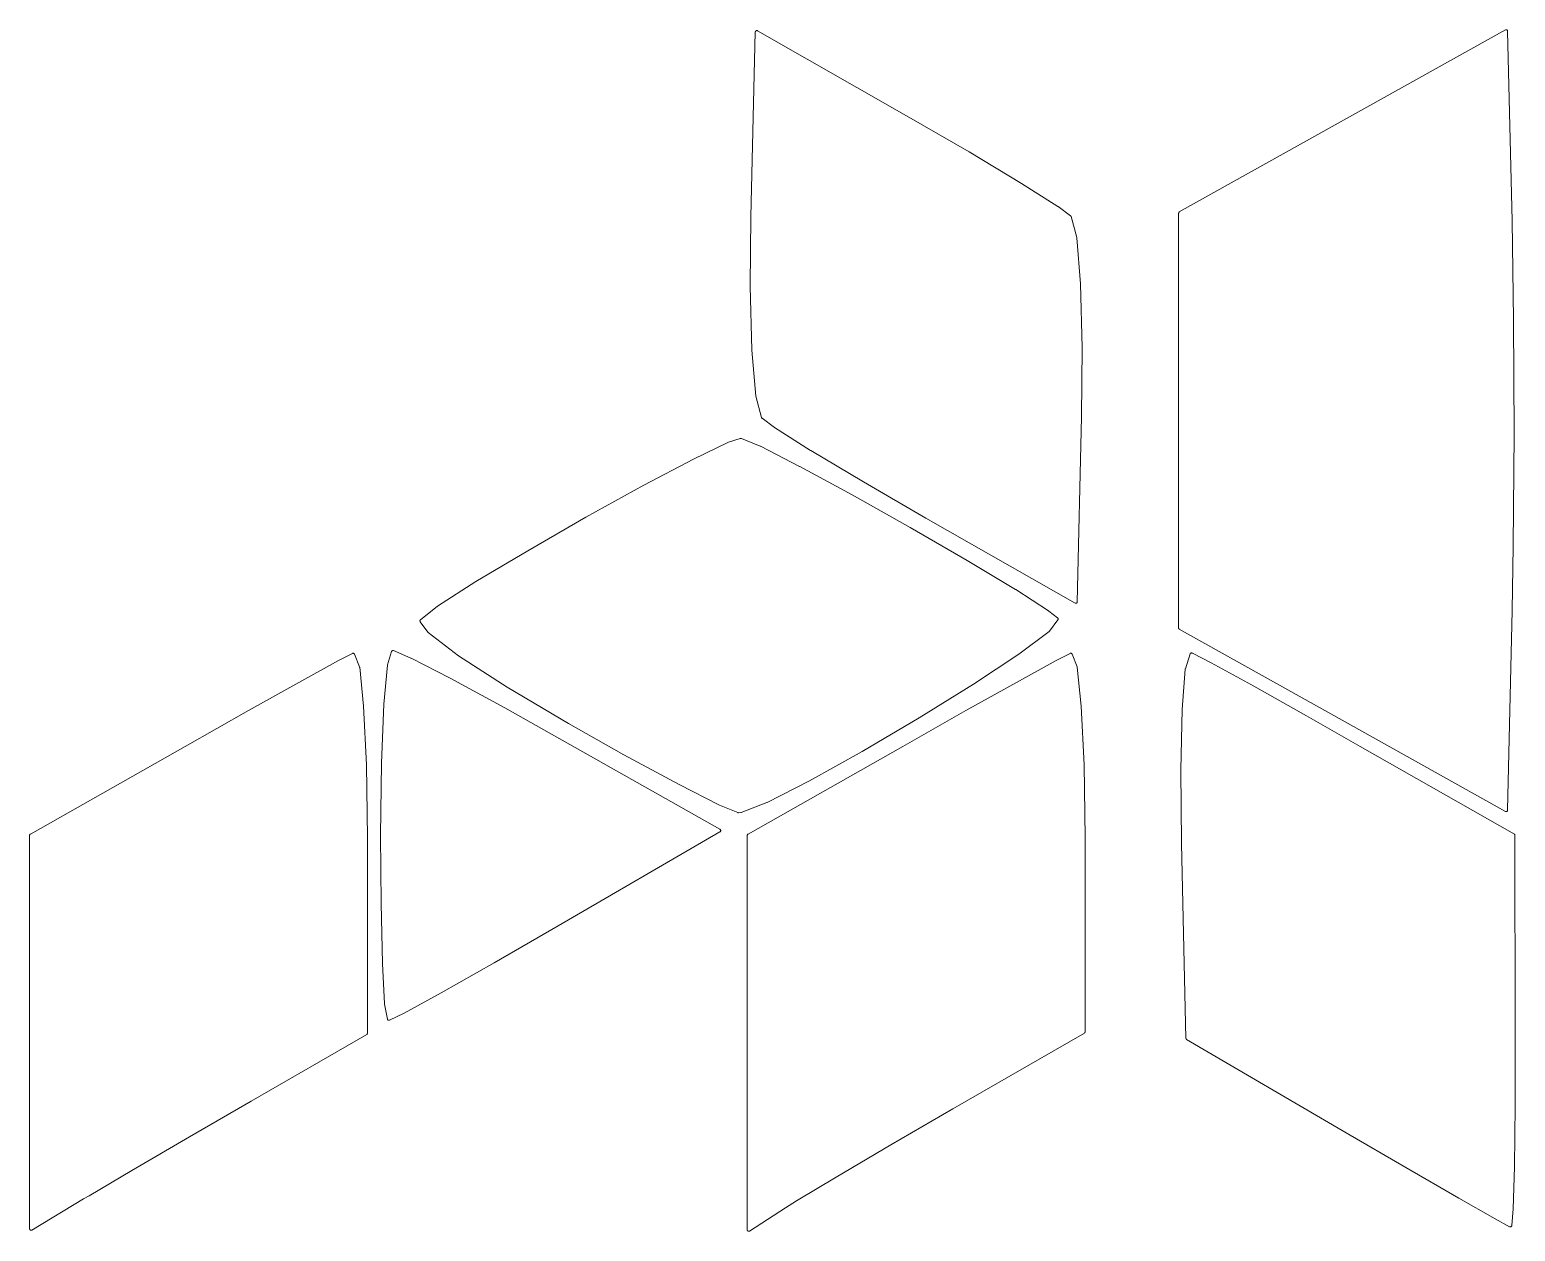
# Model space of a CAD drawing. Header units: millimetres. Extents: x -286 to 710, y -5 to 442.
# Drawn here: x 81.1 to 96.87, y 304.84 to 317.59 of the extents above; entities that cross this region are included whole.
import ezdxf

# ---------------------------------------------------------------- set-up
doc = ezdxf.new("R2010")
doc.units = ezdxf.units.MM
doc.header["$MEASUREMENT"] = 0
doc.layers.add('Line engraving', color=1, linetype='Continuous', lineweight=0)

msp = doc.modelspace()

# ---------------------------------------------------------------- linework, layer by layer
at = {"layer": 'Line engraving', "linetype": 'Continuous'}
for p, q in [((88.752, 315.607), (88.8, 317.571)), ((88.8, 317.571), (88.803, 317.574)), ((88.803, 317.578), (88.806, 317.58)), ((88.803, 317.576), (88.803, 317.578)), ((88.803, 317.574), (88.803, 317.576)), ((88.803, 317.576), (88.803, 317.576)), ((88.803, 317.576), (88.803, 317.576)), ((88.806, 317.582), (88.809, 317.584)), ((88.806, 317.581), (88.806, 317.582)), ((88.806, 317.58), (88.806, 317.581)), ((88.806, 317.581), (88.806, 317.581)), ((88.809, 317.584), (88.812, 317.585)), ((88.809, 317.584), (88.809, 317.584)), ((88.809, 317.584), (88.809, 317.584)), ((88.812, 317.585), (88.815, 317.586)), ((88.815, 317.586), (88.818, 317.586)), ((88.815, 317.586), (88.815, 317.586)), ((88.815, 317.586), (88.815, 317.586)), ((88.815, 317.586), (88.815, 317.586)), ((88.818, 317.586), (88.818, 317.586)), ((88.818, 317.586), (88.818, 317.586)), ((88.818, 317.586), (88.821, 317.585)), ((88.821, 317.585), (88.824, 317.584)), ((88.824, 317.584), (90.405, 316.682)), ((93.303, 315.66), (96.768, 317.593)), ((96.768, 317.593), (96.771, 317.594)), ((96.771, 317.594), (96.771, 317.595)), ((96.771, 317.595), (96.771, 317.595)), ((96.771, 317.595), (96.774, 317.595)), ((96.774, 317.595), (96.774, 317.595)), ((96.774, 317.595), (96.777, 317.595)), ((96.777, 317.595), (96.777, 317.595)), ((96.777, 317.595), (96.78, 317.594)), ((96.777, 317.595), (96.777, 317.595)), ((96.78, 317.594), (96.783, 317.593)), ((96.783, 317.593), (96.783, 317.593)), ((96.783, 317.593), (96.783, 317.593)), ((96.783, 317.593), (96.783, 317.591)), ((96.783, 317.591), (96.786, 317.59)), ((96.786, 317.59), (96.786, 317.589)), ((96.786, 317.589), (96.786, 317.589)), ((96.786, 317.589), (96.789, 317.587)), ((96.789, 317.587), (96.789, 317.585)), ((96.789, 317.585), (96.789, 317.585)), ((96.789, 317.585), (96.789, 317.585)), ((96.789, 317.585), (96.789, 317.583)), ((96.789, 317.583), (96.789, 317.58)), ((96.789, 317.58), (96.837, 315.565)), ((90.405, 316.682), (90.405, 316.682)), ((90.405, 316.682), (90.405, 316.682)), ((90.405, 316.682), (91.071, 316.297)), ((91.071, 316.297), (91.071, 316.297)), ((91.071, 316.297), (91.071, 316.297)), ((91.071, 316.297), (91.629, 315.962)), ((91.629, 315.962), (91.629, 315.962)), ((91.629, 315.962), (91.629, 315.962)), ((91.629, 315.962), (92.013, 315.719)), ((92.013, 315.719), (92.016, 315.718)), ((92.016, 315.718), (92.016, 315.718)), ((92.016, 315.718), (92.148, 315.62)), ((93.294, 315.649), (93.297, 315.652)), ((93.294, 315.647), (93.294, 315.649)), ((93.294, 311.244), (93.294, 315.647)), ((93.294, 315.647), (93.294, 315.647)), ((93.294, 315.647), (93.294, 315.647)), ((93.297, 315.654), (93.297, 315.656)), ((93.297, 315.656), (93.3, 315.656)), ((93.297, 315.652), (93.297, 315.654)), ((93.297, 315.652), (93.297, 315.652)), ((93.297, 315.652), (93.297, 315.652)), ((93.3, 315.658), (93.303, 315.66)), ((93.3, 315.656), (93.3, 315.658)), ((93.3, 315.656), (93.3, 315.656)), ((93.303, 315.66), (93.303, 315.66)), ((93.303, 315.66), (93.303, 315.66)), ((88.746, 314.875), (88.752, 315.607)), ((88.752, 315.607), (88.752, 315.607)), ((88.752, 315.607), (88.752, 315.607)), ((92.148, 315.62), (92.151, 315.618)), ((92.151, 315.618), (92.151, 315.617)), ((92.151, 315.617), (92.151, 315.617)), ((92.151, 315.617), (92.151, 315.617)), ((92.151, 315.617), (92.154, 315.614)), ((92.154, 315.614), (92.154, 315.612)), ((92.154, 315.612), (92.214, 315.388)), ((96.837, 315.565), (96.837, 315.565)), ((96.837, 315.565), (96.837, 315.565)), ((96.837, 315.565), (96.852, 314.515)), ((92.214, 315.388), (92.214, 315.387)), ((92.214, 315.387), (92.214, 315.386)), ((92.214, 315.386), (92.253, 314.897)), ((88.746, 314.874), (88.746, 314.875)), ((88.764, 314.195), (88.746, 314.874)), ((88.746, 314.874), (88.746, 314.874)), ((92.253, 314.897), (92.253, 314.897)), ((92.253, 314.897), (92.253, 314.896)), ((92.253, 314.896), (92.271, 314.217)), ((96.852, 314.515), (96.852, 314.515)), ((96.852, 314.515), (96.852, 314.515)), ((96.852, 314.515), (96.858, 313.305)), ((88.764, 314.194), (88.764, 314.195)), ((88.764, 314.195), (88.764, 314.195)), ((88.806, 313.706), (88.764, 314.194)), ((92.271, 314.217), (92.265, 313.485)), ((92.271, 314.217), (92.271, 314.217)), ((92.271, 314.217), (92.271, 314.217)), ((88.806, 313.705), (88.806, 313.706)), ((88.806, 313.704), (88.806, 313.705)), ((88.866, 313.48), (88.806, 313.704)), ((88.866, 313.477), (88.866, 313.48)), ((88.866, 313.475), (88.866, 313.477)), ((88.869, 313.473), (88.866, 313.475)), ((88.866, 313.475), (88.866, 313.475)), ((88.866, 313.475), (88.866, 313.475)), ((88.872, 313.471), (88.869, 313.473)), ((89.004, 313.374), (88.872, 313.471)), ((92.265, 313.485), (92.217, 311.52)), ((92.265, 313.485), (92.265, 313.485)), ((92.265, 313.485), (92.265, 313.485)), ((89.004, 313.373), (89.004, 313.374)), ((89.004, 313.374), (89.004, 313.374)), ((89.388, 313.13), (89.004, 313.373)), ((96.858, 313.304), (96.849, 312.112)), ((96.858, 313.305), (96.858, 313.305)), ((96.858, 313.305), (96.858, 313.304)), ((88.146, 313.038), (88.518, 313.215)), ((88.518, 313.216), (88.641, 313.256)), ((88.518, 313.215), (88.518, 313.216)), ((88.518, 313.215), (88.518, 313.215)), ((88.641, 313.256), (88.644, 313.256)), ((88.644, 313.256), (88.647, 313.256)), ((88.647, 313.256), (88.647, 313.256)), ((88.647, 313.256), (88.65, 313.256)), ((88.647, 313.256), (88.647, 313.256)), ((88.65, 313.256), (88.653, 313.255)), ((88.653, 313.255), (88.854, 313.173)), ((88.854, 313.173), (88.854, 313.173)), ((88.854, 313.173), (88.857, 313.173)), ((88.857, 313.173), (89.271, 312.96)), ((89.391, 313.13), (89.388, 313.13)), ((89.949, 312.795), (89.391, 313.13)), ((89.391, 313.13), (89.391, 313.13)), ((87.618, 312.759), (88.146, 313.038)), ((88.146, 313.038), (88.146, 313.038)), ((88.146, 313.038), (88.146, 313.038)), ((89.271, 312.96), (89.274, 312.96)), ((89.274, 312.96), (89.274, 312.96)), ((89.274, 312.96), (89.829, 312.658)), ((87.003, 312.42), (87.618, 312.759)), ((87.618, 312.759), (87.618, 312.759)), ((87.618, 312.759), (87.618, 312.759)), ((89.829, 312.658), (89.829, 312.658)), ((89.829, 312.658), (89.829, 312.658)), ((89.829, 312.658), (90.444, 312.31)), ((89.949, 312.794), (89.949, 312.795)), ((89.949, 312.795), (89.949, 312.795)), ((90.612, 312.41), (89.949, 312.794)), ((86.385, 312.064), (87.003, 312.42)), ((87.003, 312.42), (87.003, 312.42)), ((87.003, 312.42), (87.003, 312.42)), ((90.612, 312.409), (90.612, 312.41)), ((90.612, 312.41), (90.612, 312.41)), ((92.196, 311.508), (90.612, 312.409)), ((90.444, 312.31), (90.444, 312.31)), ((90.444, 312.31), (90.444, 312.31)), ((90.444, 312.31), (91.05, 311.961)), ((85.833, 311.736), (86.385, 312.064)), ((86.385, 312.064), (86.385, 312.064)), ((86.385, 312.064), (86.385, 312.064)), ((96.849, 312.112), (96.837, 311.43)), ((96.849, 312.112), (96.849, 312.112)), ((96.849, 312.112), (96.849, 312.112)), ((91.05, 311.961), (91.05, 311.96)), ((91.05, 311.96), (91.05, 311.96)), ((91.05, 311.96), (91.563, 311.651)), ((85.428, 311.477), (85.833, 311.736)), ((85.833, 311.736), (85.833, 311.736)), ((85.833, 311.736), (85.833, 311.736)), ((91.563, 311.651), (91.566, 311.651)), ((91.566, 311.651), (91.566, 311.651)), ((91.566, 311.651), (91.914, 311.425)), ((85.245, 311.332), (85.428, 311.476)), ((85.428, 311.476), (85.428, 311.477)), ((85.428, 311.477), (85.428, 311.477)), ((91.914, 311.425), (91.914, 311.424)), ((91.914, 311.424), (91.917, 311.424)), ((91.917, 311.424), (92.01, 311.351)), ((92.199, 311.507), (92.196, 311.508)), ((92.199, 311.506), (92.199, 311.507)), ((92.202, 311.506), (92.199, 311.506)), ((92.199, 311.506), (92.199, 311.506)), ((92.199, 311.506), (92.199, 311.506)), ((92.205, 311.506), (92.202, 311.506)), ((92.208, 311.507), (92.205, 311.506)), ((92.205, 311.506), (92.205, 311.506)), ((92.205, 311.506), (92.205, 311.506)), ((92.211, 311.508), (92.208, 311.507)), ((92.214, 311.511), (92.211, 311.509)), ((92.211, 311.509), (92.211, 311.508)), ((92.211, 311.508), (92.211, 311.508)), ((92.211, 311.508), (92.211, 311.508)), ((92.217, 311.513), (92.214, 311.511)), ((92.214, 311.511), (92.214, 311.511)), ((92.214, 311.511), (92.214, 311.511)), ((92.217, 311.52), (92.217, 311.518)), ((92.217, 311.518), (92.217, 311.516)), ((92.217, 311.516), (92.217, 311.516)), ((92.217, 311.516), (92.217, 311.515)), ((92.217, 311.515), (92.217, 311.513)), ((96.837, 311.43), (96.789, 309.31)), ((96.837, 311.43), (96.837, 311.43)), ((96.837, 311.43), (96.837, 311.43)), ((85.239, 311.323), (85.242, 311.325)), ((85.239, 311.322), (85.239, 311.323)), ((85.239, 311.321), (85.239, 311.322)), ((85.239, 311.319), (85.239, 311.321)), ((85.239, 311.318), (85.239, 311.319)), ((85.239, 311.317), (85.239, 311.318)), ((85.242, 311.316), (85.239, 311.317)), ((85.242, 311.329), (85.245, 311.331)), ((85.242, 311.328), (85.242, 311.329)), ((85.242, 311.327), (85.242, 311.328)), ((85.242, 311.326), (85.242, 311.327)), ((85.242, 311.325), (85.242, 311.326)), ((85.242, 311.314), (85.242, 311.316)), ((85.242, 311.313), (85.242, 311.314)), ((85.242, 311.312), (85.242, 311.313)), ((85.242, 311.311), (85.242, 311.312)), ((85.323, 311.199), (85.242, 311.311)), ((85.245, 311.331), (85.245, 311.332)), ((85.245, 311.331), (85.245, 311.331)), ((92.013, 311.33), (91.923, 311.211)), ((92.01, 311.351), (92.013, 311.35)), ((92.013, 311.35), (92.013, 311.349)), ((92.013, 311.349), (92.013, 311.348)), ((92.013, 311.348), (92.013, 311.347)), ((92.013, 311.347), (92.016, 311.346)), ((92.016, 311.332), (92.013, 311.331)), ((92.013, 311.331), (92.013, 311.33)), ((92.016, 311.346), (92.016, 311.344)), ((92.016, 311.344), (92.016, 311.343)), ((92.016, 311.343), (92.016, 311.342)), ((92.016, 311.342), (92.016, 311.341)), ((92.016, 311.341), (92.016, 311.34)), ((92.016, 311.34), (92.016, 311.338)), ((92.016, 311.338), (92.016, 311.337)), ((92.016, 311.337), (92.016, 311.335)), ((92.016, 311.335), (92.016, 311.334)), ((92.016, 311.334), (92.016, 311.333)), ((92.016, 311.333), (92.016, 311.332)), ((93.294, 311.241), (93.294, 311.244)), ((93.294, 311.244), (93.294, 311.244)), ((93.294, 311.244), (93.294, 311.244)), ((93.297, 311.239), (93.294, 311.241)), ((93.297, 311.238), (93.297, 311.239)), ((93.297, 311.239), (93.297, 311.239)), ((93.297, 311.236), (93.297, 311.238)), ((93.297, 311.234), (93.297, 311.236)), ((93.3, 311.234), (93.297, 311.234)), ((93.3, 311.232), (93.3, 311.234)), ((93.3, 311.234), (93.3, 311.234)), ((93.303, 311.231), (93.3, 311.232)), ((95.034, 310.264), (93.303, 311.231)), ((93.303, 311.231), (93.303, 311.231)), ((93.303, 311.231), (93.303, 311.231)), ((85.326, 311.197), (85.323, 311.199)), ((85.326, 311.196), (85.326, 311.197)), ((85.65, 310.95), (85.326, 311.196)), ((91.92, 311.208), (91.599, 310.968)), ((91.923, 311.211), (91.92, 311.209)), ((91.92, 311.209), (91.92, 311.208)), ((84.375, 310.898), (84.525, 310.975)), ((84.525, 310.975), (84.525, 310.976)), ((84.525, 310.976), (84.528, 310.976)), ((84.528, 310.976), (84.528, 310.977)), ((84.528, 310.977), (84.531, 310.976)), ((84.528, 310.976), (84.528, 310.976)), ((84.531, 310.976), (84.534, 310.977)), ((84.534, 310.977), (84.534, 310.976)), ((84.534, 310.976), (84.534, 310.976)), ((84.534, 310.976), (84.537, 310.975)), ((84.537, 310.975), (84.54, 310.975)), ((84.54, 310.975), (84.54, 310.974)), ((84.54, 310.974), (84.54, 310.974)), ((84.54, 310.974), (84.54, 310.973)), ((84.54, 310.973), (84.543, 310.971)), ((84.543, 310.971), (84.543, 310.971)), ((84.543, 310.971), (84.543, 310.971)), ((84.543, 310.971), (84.543, 310.969)), ((84.543, 310.969), (84.546, 310.967)), ((84.546, 310.967), (84.597, 310.831)), ((84.897, 310.854), (84.939, 310.994)), ((84.939, 310.996), (84.942, 310.998)), ((84.939, 310.994), (84.939, 310.996)), ((84.942, 311), (84.945, 311.002)), ((84.942, 310.999), (84.942, 311)), ((84.942, 310.998), (84.942, 310.999)), ((84.942, 310.998), (84.942, 310.998)), ((84.945, 311.002), (84.948, 311.003)), ((84.945, 311.002), (84.945, 311.002)), ((84.945, 311.002), (84.945, 311.002)), ((84.948, 311.003), (84.948, 311.004)), ((84.948, 311.004), (84.948, 311.004)), ((84.948, 311.004), (84.951, 311.004)), ((84.951, 311.004), (84.954, 311.005)), ((84.951, 311.004), (84.951, 311.004)), ((84.954, 311.005), (84.954, 311.005)), ((84.954, 311.005), (84.957, 311.004)), ((84.954, 311.005), (84.954, 311.005)), ((84.957, 311.004), (84.96, 311.004)), ((84.96, 311.004), (85.143, 310.925)), ((85.143, 310.925), (85.146, 310.925)), ((85.146, 310.925), (85.146, 310.924)), ((85.146, 310.924), (85.56, 310.71)), ((86.166, 310.615), (85.65, 310.95)), ((85.65, 310.95), (85.65, 310.95)), ((85.65, 310.95), (85.65, 310.95)), ((91.599, 310.968), (91.116, 310.648)), ((91.599, 310.968), (91.599, 310.968)), ((91.599, 310.968), (91.599, 310.968)), ((91.995, 310.898), (92.145, 310.975)), ((92.145, 310.975), (92.145, 310.976)), ((92.145, 310.976), (92.148, 310.976)), ((92.148, 310.976), (92.148, 310.977)), ((92.148, 310.977), (92.151, 310.976)), ((92.148, 310.976), (92.148, 310.976)), ((92.151, 310.976), (92.154, 310.977)), ((92.154, 310.977), (92.154, 310.976)), ((92.154, 310.976), (92.154, 310.976)), ((92.154, 310.976), (92.157, 310.975)), ((92.157, 310.975), (92.16, 310.975)), ((92.16, 310.975), (92.16, 310.974)), ((92.16, 310.974), (92.16, 310.974)), ((92.16, 310.974), (92.16, 310.973)), ((92.16, 310.973), (92.163, 310.971)), ((92.163, 310.971), (92.163, 310.971)), ((92.163, 310.971), (92.163, 310.971)), ((92.163, 310.971), (92.163, 310.969)), ((92.163, 310.969), (92.166, 310.967)), ((92.166, 310.967), (92.217, 310.831)), ((93.369, 310.811), (93.417, 310.969)), ((93.417, 310.97), (93.42, 310.971)), ((93.417, 310.969), (93.417, 310.97)), ((93.417, 310.969), (93.417, 310.969)), ((93.42, 310.974), (93.423, 310.975)), ((93.42, 310.973), (93.42, 310.974)), ((93.42, 310.974), (93.42, 310.974)), ((93.42, 310.971), (93.42, 310.973)), ((93.423, 310.975), (93.423, 310.977)), ((93.423, 310.977), (93.423, 310.977)), ((93.423, 310.977), (93.426, 310.977)), ((93.426, 310.978), (93.429, 310.979)), ((93.426, 310.977), (93.426, 310.978)), ((93.429, 310.979), (93.429, 310.979)), ((93.429, 310.979), (93.429, 310.979)), ((93.429, 310.979), (93.432, 310.979)), ((93.432, 310.979), (93.435, 310.979)), ((93.435, 310.979), (93.435, 310.979)), ((93.435, 310.979), (93.438, 310.978)), ((93.435, 310.979), (93.435, 310.979)), ((93.438, 310.978), (93.441, 310.977)), ((93.441, 310.977), (93.444, 310.977)), ((93.444, 310.977), (93.642, 310.874)), ((83.985, 310.683), (84.375, 310.898)), ((84.375, 310.898), (84.375, 310.898)), ((84.375, 310.898), (84.375, 310.898)), ((84.597, 310.831), (84.597, 310.829)), ((84.597, 310.829), (84.6, 310.827)), ((84.6, 310.827), (84.642, 310.416)), ((84.858, 310.435), (84.894, 310.851)), ((84.894, 310.852), (84.897, 310.854)), ((84.894, 310.851), (84.894, 310.852)), ((91.605, 310.683), (91.995, 310.898)), ((91.995, 310.898), (91.995, 310.898)), ((91.995, 310.898), (91.995, 310.898)), ((92.217, 310.831), (92.217, 310.829)), ((92.217, 310.829), (92.22, 310.827)), ((92.22, 310.827), (92.262, 310.416)), ((93.333, 310.379), (93.366, 310.808)), ((93.366, 310.809), (93.369, 310.811)), ((93.366, 310.808), (93.366, 310.809)), ((93.642, 310.874), (93.642, 310.874)), ((93.642, 310.874), (93.642, 310.874)), ((93.642, 310.874), (94.068, 310.639)), ((83.418, 310.367), (83.985, 310.683)), ((83.985, 310.683), (83.985, 310.683)), ((83.985, 310.683), (83.985, 310.683)), ((85.56, 310.71), (85.56, 310.71)), ((85.56, 310.71), (85.56, 310.71)), ((85.56, 310.71), (86.142, 310.395)), ((86.817, 310.229), (86.166, 310.615)), ((86.166, 310.615), (86.166, 310.615)), ((86.166, 310.615), (86.166, 310.615)), ((91.116, 310.648), (90.54, 310.29)), ((91.038, 310.367), (91.605, 310.683)), ((91.116, 310.648), (91.116, 310.648)), ((91.116, 310.648), (91.116, 310.648)), ((91.605, 310.683), (91.605, 310.683)), ((91.605, 310.683), (91.605, 310.683)), ((94.068, 310.639), (94.068, 310.639)), ((94.068, 310.639), (94.068, 310.639)), ((94.068, 310.639), (94.653, 310.31)), ((84.831, 309.81), (84.858, 310.434)), ((84.858, 310.434), (84.858, 310.435)), ((84.858, 310.435), (84.858, 310.435)), ((82.746, 309.987), (83.418, 310.367)), ((83.418, 310.367), (83.418, 310.367)), ((83.418, 310.367), (83.418, 310.367)), ((84.642, 310.416), (84.642, 310.416)), ((84.642, 310.416), (84.642, 310.415)), ((84.642, 310.415), (84.672, 309.791)), ((86.142, 310.395), (86.142, 310.395)), ((86.142, 310.395), (86.142, 310.395)), ((86.142, 310.395), (86.751, 310.055)), ((90.54, 310.289), (89.937, 309.933)), ((90.366, 309.987), (91.038, 310.367)), ((90.54, 310.29), (90.54, 310.29)), ((90.54, 310.29), (90.54, 310.289)), ((91.038, 310.367), (91.038, 310.367)), ((91.038, 310.367), (91.038, 310.367)), ((92.262, 310.416), (92.262, 310.416)), ((92.262, 310.416), (92.262, 310.415)), ((92.262, 310.415), (92.292, 309.791)), ((93.318, 309.74), (93.333, 310.378)), ((93.333, 310.378), (93.333, 310.379)), ((93.333, 310.378), (93.333, 310.378)), ((94.653, 310.31), (94.653, 310.31)), ((94.653, 310.31), (94.653, 310.31)), ((94.653, 310.31), (95.223, 309.987)), ((87.405, 309.898), (86.817, 310.229)), ((86.817, 310.229), (86.817, 310.229)), ((86.817, 310.229), (86.817, 310.229)), ((96.768, 309.297), (95.034, 310.264)), ((81.105, 309.056), (82.746, 309.987)), ((82.746, 309.987), (82.746, 309.987)), ((82.746, 309.987), (82.746, 309.987)), ((86.751, 310.055), (86.751, 310.055)), ((86.751, 310.055), (86.751, 310.055)), ((86.751, 310.055), (88.425, 309.107)), ((88.725, 309.056), (90.366, 309.987)), ((90.366, 309.987), (90.366, 309.987)), ((90.366, 309.987), (90.366, 309.987)), ((95.223, 309.987), (95.223, 309.987)), ((95.223, 309.987), (95.223, 309.987)), ((95.223, 309.987), (96.861, 309.056)), ((84.822, 309.043), (84.831, 309.809)), ((84.831, 309.809), (84.831, 309.81)), ((84.831, 309.81), (84.831, 309.81)), ((87.993, 309.581), (87.405, 309.898)), ((87.405, 309.898), (87.405, 309.898)), ((87.405, 309.898), (87.405, 309.898)), ((89.937, 309.933), (89.376, 309.62)), ((89.937, 309.933), (89.937, 309.933)), ((89.937, 309.933), (89.937, 309.933)), ((84.672, 309.791), (84.672, 309.791)), ((84.672, 309.791), (84.672, 309.79)), ((84.672, 309.79), (84.684, 309.016)), ((92.292, 309.791), (92.292, 309.791)), ((92.292, 309.791), (92.292, 309.791)), ((92.292, 309.791), (92.304, 309.018)), ((93.327, 308.955), (93.318, 309.74)), ((93.318, 309.74), (93.318, 309.74)), ((93.318, 309.74), (93.318, 309.74)), ((88.419, 309.365), (87.993, 309.581)), ((87.993, 309.581), (87.993, 309.581)), ((87.993, 309.581), (87.993, 309.581)), ((89.376, 309.62), (88.926, 309.391)), ((89.376, 309.62), (89.376, 309.62)), ((89.376, 309.62), (89.376, 309.62)), ((88.419, 309.364), (88.419, 309.365)), ((88.419, 309.365), (88.419, 309.365)), ((88.617, 309.284), (88.419, 309.364)), ((88.923, 309.39), (88.65, 309.286)), ((88.926, 309.391), (88.923, 309.39)), ((88.923, 309.39), (88.923, 309.39)), ((88.62, 309.283), (88.617, 309.284)), ((88.617, 309.284), (88.617, 309.284)), ((88.617, 309.284), (88.617, 309.284)), ((88.623, 309.283), (88.62, 309.283)), ((88.62, 309.283), (88.62, 309.283)), ((88.647, 309.285), (88.623, 309.283)), ((88.623, 309.283), (88.623, 309.283)), ((88.65, 309.286), (88.647, 309.285)), ((88.65, 309.286), (88.65, 309.286)), ((96.771, 309.297), (96.768, 309.297)), ((96.771, 309.296), (96.771, 309.297)), ((96.774, 309.296), (96.771, 309.296)), ((96.771, 309.296), (96.771, 309.296)), ((96.777, 309.296), (96.774, 309.296)), ((96.774, 309.296), (96.774, 309.296)), ((96.78, 309.297), (96.777, 309.296)), ((96.777, 309.296), (96.777, 309.296)), ((96.777, 309.296), (96.777, 309.296)), ((96.783, 309.297), (96.78, 309.297)), ((96.786, 309.3), (96.783, 309.299)), ((96.783, 309.299), (96.783, 309.298)), ((96.783, 309.298), (96.783, 309.297)), ((96.783, 309.297), (96.783, 309.297)), ((96.789, 309.303), (96.786, 309.301)), ((96.786, 309.301), (96.786, 309.301)), ((96.786, 309.301), (96.786, 309.3)), ((96.789, 309.31), (96.789, 309.308)), ((96.789, 309.308), (96.789, 309.306)), ((96.789, 309.306), (96.789, 309.305)), ((96.789, 309.305), (96.789, 309.305)), ((96.789, 309.305), (96.789, 309.303)), ((81.096, 309.045), (81.099, 309.048)), ((81.096, 309.043), (81.096, 309.045)), ((81.096, 309.042), (81.096, 309.043)), ((81.096, 304.866), (81.096, 309.042)), ((81.096, 309.042), (81.096, 309.042)), ((81.099, 309.052), (81.102, 309.054)), ((81.099, 309.05), (81.099, 309.052)), ((81.099, 309.052), (81.099, 309.052)), ((81.099, 309.052), (81.099, 309.052)), ((81.099, 309.048), (81.099, 309.05)), ((81.099, 309.048), (81.099, 309.048)), ((81.099, 309.048), (81.099, 309.048)), ((81.102, 309.054), (81.105, 309.055)), ((81.105, 309.055), (81.105, 309.056)), ((81.105, 309.056), (81.105, 309.056)), ((84.684, 309.016), (84.684, 309.016)), ((84.684, 309.016), (84.684, 309.016)), ((84.684, 309.016), (84.684, 308.979)), ((84.822, 309.042), (84.822, 309.043)), ((84.828, 308.318), (84.822, 309.042)), ((84.822, 309.042), (84.822, 309.042)), ((88.425, 309.081), (86.706, 308.082)), ((88.425, 309.107), (88.425, 309.107)), ((88.425, 309.107), (88.425, 309.107)), ((88.425, 309.107), (88.428, 309.105)), ((88.428, 309.082), (88.425, 309.081)), ((88.425, 309.081), (88.425, 309.081)), ((88.425, 309.081), (88.425, 309.081)), ((88.428, 309.105), (88.431, 309.103)), ((88.431, 309.084), (88.428, 309.082)), ((88.431, 309.103), (88.431, 309.103)), ((88.431, 309.103), (88.431, 309.103)), ((88.431, 309.103), (88.431, 309.1)), ((88.431, 309.1), (88.431, 309.099)), ((88.431, 309.099), (88.431, 309.099)), ((88.431, 309.099), (88.431, 309.099)), ((88.431, 309.099), (88.434, 309.096)), ((88.434, 309.091), (88.431, 309.089)), ((88.431, 309.089), (88.431, 309.089)), ((88.431, 309.089), (88.431, 309.089)), ((88.431, 309.089), (88.431, 309.086)), ((88.431, 309.086), (88.431, 309.084)), ((88.431, 309.084), (88.431, 309.084)), ((88.431, 309.084), (88.431, 309.084)), ((88.434, 309.096), (88.434, 309.094)), ((88.434, 309.094), (88.434, 309.094)), ((88.434, 309.094), (88.434, 309.094)), ((88.434, 309.094), (88.434, 309.091)), ((88.716, 309.045), (88.719, 309.048)), ((88.716, 309.043), (88.716, 309.045)), ((88.716, 309.042), (88.716, 309.043)), ((88.716, 304.855), (88.716, 309.042)), ((88.716, 309.042), (88.716, 309.042)), ((88.719, 309.052), (88.722, 309.054)), ((88.719, 309.05), (88.719, 309.052)), ((88.719, 309.052), (88.719, 309.052)), ((88.719, 309.052), (88.719, 309.052)), ((88.719, 309.048), (88.719, 309.05)), ((88.719, 309.048), (88.719, 309.048)), ((88.719, 309.048), (88.719, 309.048)), ((88.722, 309.054), (88.725, 309.055)), ((88.725, 309.055), (88.725, 309.056)), ((88.725, 309.056), (88.725, 309.056)), ((92.304, 309.018), (92.304, 309.018)), ((92.304, 309.018), (92.304, 309.017)), ((92.304, 309.017), (92.304, 308.987)), ((96.861, 309.056), (96.861, 309.056)), ((96.861, 309.056), (96.861, 309.056)), ((96.861, 309.056), (96.861, 309.054)), ((96.861, 309.054), (96.864, 309.052)), ((96.864, 309.052), (96.864, 309.052)), ((96.864, 309.052), (96.864, 309.052)), ((96.864, 309.052), (96.864, 309.05)), ((96.864, 309.05), (96.867, 309.048)), ((96.867, 309.048), (96.867, 309.048)), ((96.867, 309.048), (96.867, 309.048)), ((96.867, 309.048), (96.867, 309.045)), ((96.867, 309.045), (96.867, 309.042)), ((96.867, 309.042), (96.867, 309.042)), ((96.867, 309.042), (96.867, 309.042)), ((96.867, 309.042), (96.87, 306.968)), ((84.684, 308.979), (84.684, 306.941)), ((92.304, 308.987), (92.304, 306.955)), ((93.372, 306.888), (93.327, 308.955)), ((93.327, 308.955), (93.327, 308.955)), ((93.327, 308.955), (93.327, 308.955)), ((84.843, 307.683), (84.828, 308.318)), ((84.828, 308.318), (84.828, 308.318)), ((84.828, 308.318), (84.828, 308.318)), ((86.706, 308.082), (86.028, 307.691)), ((86.706, 308.082), (86.706, 308.082)), ((86.706, 308.082), (86.706, 308.082)), ((84.864, 307.253), (84.843, 307.683)), ((84.843, 307.683), (84.843, 307.683)), ((84.843, 307.683), (84.843, 307.683)), ((86.028, 307.691), (85.464, 307.371)), ((86.028, 307.691), (86.028, 307.691)), ((86.028, 307.691), (86.028, 307.691)), ((85.464, 307.371), (85.071, 307.157)), ((85.464, 307.371), (85.464, 307.371)), ((85.464, 307.371), (85.464, 307.371)), ((84.864, 307.252), (84.864, 307.253)), ((84.864, 307.251), (84.864, 307.252)), ((84.894, 307.092), (84.864, 307.251)), ((85.071, 307.157), (84.915, 307.082)), ((85.071, 307.157), (85.071, 307.157)), ((85.071, 307.157), (85.071, 307.157)), ((84.894, 307.091), (84.894, 307.092)), ((84.894, 307.092), (84.894, 307.092)), ((84.894, 307.089), (84.894, 307.091)), ((84.894, 307.088), (84.894, 307.089)), ((84.897, 307.087), (84.894, 307.088)), ((84.897, 307.086), (84.897, 307.087)), ((84.897, 307.085), (84.897, 307.086)), ((84.897, 307.084), (84.897, 307.085)), ((84.9, 307.083), (84.897, 307.084)), ((84.9, 307.082), (84.9, 307.083)), ((84.9, 307.083), (84.9, 307.083)), ((84.903, 307.081), (84.9, 307.082)), ((84.906, 307.08), (84.903, 307.081)), ((84.903, 307.081), (84.903, 307.081)), ((84.903, 307.081), (84.903, 307.081)), ((84.909, 307.08), (84.906, 307.08)), ((84.912, 307.081), (84.909, 307.08)), ((84.909, 307.08), (84.909, 307.08)), ((84.909, 307.08), (84.909, 307.08)), ((84.915, 307.081), (84.912, 307.081)), ((84.912, 307.081), (84.912, 307.081)), ((84.915, 307.082), (84.915, 307.081)), ((96.87, 306.968), (96.87, 306.968)), ((96.87, 306.968), (96.87, 306.968)), ((96.87, 306.968), (96.87, 306.176)), ((84.675, 306.928), (83.448, 306.221)), ((84.678, 306.93), (84.675, 306.929)), ((84.675, 306.929), (84.675, 306.928)), ((84.681, 306.934), (84.678, 306.931)), ((84.678, 306.931), (84.678, 306.931)), ((84.678, 306.931), (84.678, 306.93)), ((84.684, 306.941), (84.681, 306.939)), ((84.681, 306.939), (84.681, 306.936)), ((84.681, 306.936), (84.681, 306.936)), ((84.681, 306.936), (84.681, 306.936)), ((84.681, 306.936), (84.681, 306.934)), ((92.295, 306.942), (90.897, 306.139)), ((92.298, 306.945), (92.295, 306.942)), ((92.295, 306.942), (92.295, 306.942)), ((92.295, 306.942), (92.295, 306.942)), ((92.301, 306.948), (92.298, 306.946)), ((92.298, 306.946), (92.298, 306.946)), ((92.298, 306.946), (92.298, 306.946)), ((92.298, 306.946), (92.298, 306.945)), ((92.304, 306.955), (92.301, 306.952)), ((92.301, 306.952), (92.301, 306.95)), ((92.301, 306.95), (92.301, 306.95)), ((92.301, 306.95), (92.301, 306.95)), ((92.301, 306.95), (92.301, 306.948)), ((92.304, 306.955), (92.304, 306.955)), ((92.304, 306.955), (92.304, 306.955)), ((93.375, 306.886), (93.372, 306.888)), ((93.375, 306.884), (93.375, 306.886)), ((93.375, 306.883), (93.375, 306.884)), ((93.375, 306.881), (93.375, 306.883)), ((93.375, 306.883), (93.375, 306.883)), ((93.378, 306.879), (93.375, 306.881)), ((93.378, 306.877), (93.378, 306.879)), ((93.378, 306.879), (93.378, 306.879)), ((93.378, 306.879), (93.378, 306.879)), ((93.381, 306.876), (93.378, 306.877)), ((95.073, 305.886), (93.381, 306.876)), ((83.448, 306.221), (82.794, 305.843)), ((83.448, 306.221), (83.448, 306.221)), ((96.87, 306.176), (96.861, 305.524)), ((96.87, 306.176), (96.87, 306.176)), ((96.87, 306.176), (96.87, 306.176)), ((90.897, 306.139), (90.24, 305.758)), ((90.897, 306.139), (90.897, 306.139)), ((95.709, 305.516), (95.073, 305.886)), ((95.073, 305.886), (95.073, 305.886)), ((95.073, 305.886), (95.073, 305.886)), ((82.794, 305.843), (82.182, 305.486)), ((82.794, 305.843), (82.794, 305.843)), ((90.24, 305.758), (89.658, 305.415)), ((90.24, 305.758), (90.24, 305.758)), ((82.182, 305.486), (81.729, 305.218)), ((82.182, 305.486), (82.182, 305.486)), ((89.658, 305.415), (89.238, 305.162)), ((89.658, 305.415), (89.658, 305.415)), ((96.27, 305.193), (95.709, 305.516)), ((95.709, 305.516), (95.709, 305.516)), ((95.709, 305.516), (95.709, 305.516)), ((96.861, 305.524), (96.849, 305.078)), ((96.861, 305.524), (96.861, 305.524)), ((96.861, 305.524), (96.861, 305.524)), ((81.669, 305.184), (81.12, 304.853)), ((81.729, 305.218), (81.669, 305.184)), ((81.669, 305.184), (81.669, 305.184)), ((81.729, 305.218), (81.729, 305.218)), ((89.121, 305.089), (88.74, 304.842)), ((89.238, 305.162), (89.121, 305.089)), ((96.657, 304.972), (96.27, 305.193)), ((96.27, 305.193), (96.27, 305.193)), ((96.27, 305.193), (96.27, 305.193)), ((96.849, 305.077), (96.834, 304.901)), ((96.849, 305.078), (96.849, 305.078)), ((96.849, 305.078), (96.849, 305.077)), ((96.81, 304.888), (96.657, 304.972)), ((96.657, 304.972), (96.657, 304.972)), ((96.657, 304.972), (96.657, 304.972)), ((81.096, 304.863), (81.096, 304.866)), ((81.096, 304.866), (81.096, 304.866)), ((81.096, 304.866), (81.096, 304.866)), ((81.096, 304.861), (81.096, 304.863)), ((81.099, 304.861), (81.096, 304.861)), ((81.099, 304.859), (81.099, 304.861)), ((81.099, 304.861), (81.099, 304.861)), ((81.099, 304.857), (81.099, 304.859)), ((81.099, 304.856), (81.099, 304.857)), ((81.099, 304.857), (81.099, 304.857)), ((81.102, 304.855), (81.099, 304.856)), ((81.105, 304.853), (81.102, 304.855)), ((81.108, 304.852), (81.105, 304.853)), ((81.105, 304.853), (81.105, 304.853)), ((81.105, 304.853), (81.105, 304.853)), ((81.108, 304.851), (81.108, 304.852)), ((81.111, 304.851), (81.108, 304.851)), ((81.108, 304.851), (81.108, 304.851)), ((81.108, 304.851), (81.108, 304.851)), ((81.114, 304.851), (81.111, 304.851)), ((81.117, 304.852), (81.114, 304.851)), ((81.114, 304.851), (81.114, 304.851)), ((81.114, 304.851), (81.114, 304.851)), ((81.12, 304.853), (81.117, 304.852)), ((81.12, 304.853), (81.12, 304.853)), ((81.12, 304.853), (81.12, 304.853)), ((88.716, 304.854), (88.716, 304.855)), ((88.716, 304.852), (88.716, 304.854)), ((88.716, 304.854), (88.716, 304.854)), ((88.716, 304.85), (88.716, 304.852)), ((88.719, 304.849), (88.716, 304.85)), ((88.719, 304.847), (88.719, 304.849)), ((88.719, 304.849), (88.719, 304.849)), ((88.719, 304.845), (88.719, 304.847)), ((88.722, 304.845), (88.719, 304.845)), ((88.719, 304.845), (88.719, 304.845)), ((88.722, 304.843), (88.722, 304.845)), ((88.725, 304.842), (88.722, 304.843)), ((88.728, 304.841), (88.725, 304.842)), ((88.725, 304.842), (88.725, 304.842)), ((88.725, 304.842), (88.725, 304.842)), ((88.728, 304.84), (88.728, 304.841)), ((88.731, 304.84), (88.728, 304.84)), ((88.728, 304.84), (88.728, 304.84)), ((88.734, 304.84), (88.731, 304.84)), ((88.731, 304.84), (88.731, 304.84)), ((88.737, 304.841), (88.734, 304.84)), ((88.734, 304.84), (88.734, 304.84)), ((88.734, 304.84), (88.734, 304.84)), ((88.74, 304.842), (88.737, 304.841)), ((88.74, 304.842), (88.74, 304.842)), ((88.74, 304.842), (88.74, 304.842)), ((96.813, 304.888), (96.81, 304.888)), ((96.813, 304.887), (96.813, 304.888)), ((96.816, 304.887), (96.813, 304.887)), ((96.813, 304.887), (96.813, 304.887)), ((96.819, 304.887), (96.816, 304.887)), ((96.816, 304.887), (96.816, 304.887)), ((96.822, 304.888), (96.819, 304.887)), ((96.819, 304.887), (96.819, 304.887)), ((96.819, 304.887), (96.819, 304.887)), ((96.825, 304.888), (96.822, 304.888)), ((96.828, 304.89), (96.825, 304.889)), ((96.825, 304.889), (96.825, 304.888)), ((96.831, 304.894), (96.828, 304.892)), ((96.828, 304.892), (96.828, 304.892)), ((96.828, 304.892), (96.828, 304.892)), ((96.828, 304.892), (96.828, 304.89)), ((96.834, 304.899), (96.831, 304.896)), ((96.831, 304.896), (96.831, 304.896)), ((96.831, 304.896), (96.831, 304.896)), ((96.831, 304.896), (96.831, 304.894)), ((96.834, 304.901), (96.834, 304.899))]:
    msp.add_line(p, q, dxfattribs=at)

doc.saveas('drawing.dxf')
